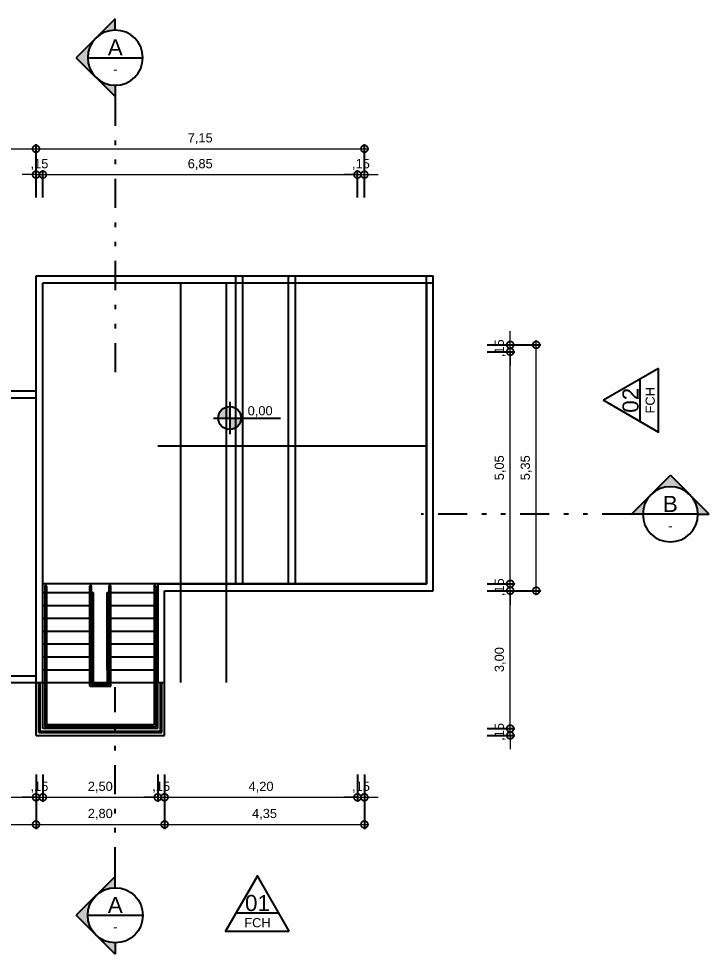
# Model space of a CAD drawing. Header units: metres. Extents: x 47902.7 to 47959.3, y 23403.3 to 23443.2.
# Drawn here: x 47944.27 to 47959.3, y 23420.9 to 23441.26 of the extents above; entities that cross this region are included whole.
import ezdxf
from ezdxf.enums import TextEntityAlignment as Align

# ---------------------------------------------------------------- set-up
doc = ezdxf.new("R2010")
doc.units = ezdxf.units.M
doc.header["$LTSCALE"] = 0.25
doc.linetypes.add('DIVIDEX2', pattern=[63.5, 25.4, -12.7, 0, -12.7, 0, -12.7])
for name, color, linetype in [('ARQ_ALV CT', 7, 'Continuous'), ('ARQ_ESQ CT', 3, 'Continuous'), ('ARQ_GRADIL', 2, 'Continuous'), ('ARQ_PISO 01', 1, 'Continuous'), ('SIMB_01', 1, 'Continuous'), ('SIMB_02', 2, 'Continuous'), ('SIMB_LCT', 7, 'DIVIDEX2'), ('SIMB_PREENCHIMENTO', 253, 'Continuous'), ('SIMB_TXT', 1, 'Continuous')]:
    doc.layers.add(name, color=color, linetype=linetype)
doc.layers.add('ARQ_COTA_AZUL', color=5, linetype='Continuous', lineweight=20, true_color=0x0000ff)
doc.styles.add('cota', font='arial.ttf')
doc.styles.add('SIMB', font='arial.ttf')
doc.dimstyles.new('Info 01 - annot', dxfattribs={"dimtxt": 2, "dimasz": 3, "dimexe": 1, "dimexo": 1, "dimgap": 1, "dimtad": 1, "dimzin": 4, "dimtxsty": 'cota', "dimblk": 'DOTSMALL', "dimcen": 2, "dimdle": 1, "dimclrd": 256, "dimclre": 256, "dimclrt": 1, "dimazin": 2, "dimtfac": 0.09, "dimtix": 1, "dimtmove": 2, "dimatfit": 2, "dimfxl": 5, "dimfxlon": 1, "dimtolj": 1, "dimtzin": 4, "dimlwd": -1, "dimarcsym": 1})

# ---------------------------------------------------------------- blocks, each defined once
blk = doc.blocks.new('*U18')
at = {"layer": 'SIMB_PREENCHIMENTO', "transparency": 33554587}
h = blk.add_hatch(color=256, dxfattribs=at)
h.dxf.hatch_style = 1
h.paths.add_polyline_path([(0, 2.5, 0.414214), (-2.5, 0), (0, 0)])
h.paths.add_polyline_path([(2.5, 0), (0, 0), (0, -2.5, 0.414214)])
at = {"layer": 'SIMB_01'}
for p, q in [((0, 3.5), (0, -3.5)), ((-3.5, 0), (11.06, 0))]:
    blk.add_line(p, q, dxfattribs=at)
blk.add_circle((0, 0), 2.5, dxfattribs=at)
at = {"layer": 'SIMB_TXT', "style": 'SIMB'}
blk.add_attdef('00,00', (3.9, 0.58), '', height=2, dxfattribs=at)
blk = doc.blocks.new('*U20')
at = {"layer": 'SIMB_PREENCHIMENTO', "transparency": 33554587}
h = blk.add_hatch(color=256, dxfattribs=at)
h.dxf.hatch_style = 1
h.paths.add_polyline_path([(0, 8.48), (-4.15, 4.33, -0.401827), (4.15, 4.33)])
h = blk.add_hatch(color=256, dxfattribs=at)
h.dxf.hatch_style = 1
h.paths.add_polyline_path([(-4.33, 4.15), (-8.48, 0), (-6, 0, -0.193399)])
h = blk.add_hatch(color=256, dxfattribs=at)
h.dxf.hatch_style = 1
h.paths.add_polyline_path([(4.33, 4.15, -0.193399), (6, 0), (8.48, 0)])
at = {"layer": 'SIMB_01'}
for p, q in [((-8.48, 0), (0, 8.48)), ((8.48, 0), (0, 8.48)), ((0, 6), (0, -6)), ((-6, 0), (-8.48, 0)), ((6, 0), (8.48, 0))]:
    blk.add_line(p, q, dxfattribs=at)
blk.add_circle((0, 0), 6, dxfattribs=at)
at = {"layer": 'SIMB_LCT'}
blk.add_line((8.48, 0), (69.06, 0), dxfattribs=at)
at = {"layer": 'SIMB_TXT', "style": 'SIMB'}
for tag, height, p in [('000', 3.5, (-2.26, 0)), ('999', 2, (2.55, 0))]:
    blk.add_attdef(tag, text='', height=height, rotation=270, dxfattribs=at).set_placement(p, align=Align.MIDDLE_CENTER)
blk = doc.blocks.new('*U21')
at = {"layer": 'SIMB_PREENCHIMENTO', "transparency": 33554587}
h = blk.add_hatch(color=256, dxfattribs=at)
h.dxf.hatch_style = 1
h.paths.add_polyline_path([(0, 8.48), (-4.15, 4.33, -0.401827), (4.15, 4.33)])
h = blk.add_hatch(color=256, dxfattribs=at)
h.dxf.hatch_style = 1
h.paths.add_polyline_path([(-4.33, 4.15), (-8.48, 0), (-6, 0, -0.193399)])
h = blk.add_hatch(color=256, dxfattribs=at)
h.dxf.hatch_style = 1
h.paths.add_polyline_path([(4.33, 4.15, -0.193399), (6, 0), (8.48, 0)])
at = {"layer": 'SIMB_01'}
for p, q in [((-8.48, 0), (0, 8.48)), ((8.48, 0), (0, 8.48)), ((0, 6), (0, -6)), ((-6, 0), (-8.48, 0)), ((6, 0), (8.48, 0))]:
    blk.add_line(p, q, dxfattribs=at)
blk.add_circle((0, 0), 6, dxfattribs=at)
at = {"layer": 'SIMB_LCT'}
blk.add_line((8.48, 0), (49.63, 0), dxfattribs=at)
at = {"layer": 'SIMB_TXT', "style": 'SIMB'}
for tag, height, p in [('999', 2, (-2.53, 0)), ('000', 3.5, (2.25, 0))]:
    blk.add_attdef(tag, text='', height=height, rotation=270, dxfattribs=at).set_placement(p, align=Align.MIDDLE_CENTER)
blk = doc.blocks.new('*U33')
at = {"layer": 'SIMB_02'}
blk.add_line((-4.62, 0), (4.62, 0), dxfattribs=at)
blk.add_lwpolyline([(6.93, -4), (0, 8), (-6.93, -4)], close=True, dxfattribs=at)
at = {"layer": 'SIMB_TXT', "style": 'SIMB'}
for tag, height, p in [('00', 3.5, (0, 2.12)), ('000', 2, (0, -2.17))]:
    blk.add_attdef(tag, text='', height=height, dxfattribs=at).set_placement(p, align=Align.MIDDLE_CENTER)
blk = doc.blocks.new('_DotSmall')
at = {"color": 0, "linetype": 'ByBlock', "const_width": 0.5}
blk.add_lwpolyline([(-0.0625, 0, 1), (0.0625, 0, 1)], format="xyb", close=True, dxfattribs=at)
blk = doc.blocks.new('*D331')
at = {"layer": 'ARQ_COTA_AZUL', "transparency": 16777216}
blk.add_line((47938.434, 23433.063), (47938.434, 23434.113), dxfattribs=at)
at = {"layer": 'ARQ_COTA_AZUL', "lineweight": -2, "transparency": 16777216}
for p, q in [((47938.934, 23434.013), (47938.334, 23434.013)), ((47938.934, 23433.163), (47938.334, 23433.163))]:
    blk.add_line(p, q, dxfattribs=at)
at = {"layer": 'Defpoints', "color": 0, "transparency": 16777216}
for p in [(47938.434, 23434.013), (47944.792, 23434.013), (47939.792, 23433.163)]:
    blk.add_point(p, dxfattribs=at)
at = {"layer": 'ARQ_COTA_AZUL', "transparency": 16777216, "xscale": 0.3, "yscale": 0.3, "zscale": 0.3}
for p, rotation in [((47938.434, 23434.013), 90), ((47938.434, 23433.163), 270)]:
    blk.add_blockref('_DotSmall', p, dxfattribs=dict(at, rotation=rotation))
at = {"layer": 'ARQ_COTA_AZUL', "color": 1, "transparency": 16777216, "insert": (47938.214, 23433.588), "char_height": 0.2, "attachment_point": 5, "rotation": 90, "style": 'cota'}
blk.add_mtext('\\A1;,85', dxfattribs=at)
blk = doc.blocks.new('*D333')
at = {"layer": 'ARQ_COTA_AZUL', "transparency": 16777216}
for p, q in [((47938.434, 23434.163), (47938.434, 23434.463)), ((47938.434, 23434.013), (47938.434, 23434.163)), ((47938.434, 23434.013), (47938.434, 23433.713))]:
    blk.add_line(p, q, dxfattribs=at)
at = {"layer": 'ARQ_COTA_AZUL', "lineweight": -2, "transparency": 16777216}
for p, q in [((47938.934, 23434.163), (47938.334, 23434.163)), ((47938.934, 23434.013), (47938.334, 23434.013))]:
    blk.add_line(p, q, dxfattribs=at)
at = {"layer": 'Defpoints', "color": 0, "transparency": 16777216}
for p in [(47938.434, 23434.163), (47944.642, 23434.163), (47944.792, 23434.013)]:
    blk.add_point(p, dxfattribs=at)
at = {"layer": 'ARQ_COTA_AZUL', "transparency": 16777216, "xscale": 0.3, "yscale": 0.3, "zscale": 0.3}
for p, rotation in [((47938.434, 23434.163), 270), ((47938.434, 23434.013), 90)]:
    blk.add_blockref('_DotSmall', p, dxfattribs=dict(at, rotation=rotation))
at = {"layer": 'ARQ_COTA_AZUL', "color": 1, "transparency": 16777216, "insert": (47938.214, 23434.088), "char_height": 0.2, "attachment_point": 5, "rotation": 90, "style": 'cota'}
blk.add_mtext('\\A1;,15', dxfattribs=at)
blk = doc.blocks.new('*D337')
at = {"layer": 'ARQ_COTA_AZUL', "lineweight": -2, "transparency": 16777216}
for p, q in [((47938.348, 23434.163), (47937.748, 23434.163)), ((47938.348, 23433.163), (47937.748, 23433.163))]:
    blk.add_line(p, q, dxfattribs=at)
at = {"layer": 'ARQ_COTA_AZUL', "transparency": 16777216}
blk.add_line((47937.848, 23433.063), (47937.848, 23434.263), dxfattribs=at)
at = {"layer": 'Defpoints', "color": 0, "transparency": 16777216}
for p in [(47937.848, 23434.163), (47944.642, 23434.163), (47939.792, 23433.163)]:
    blk.add_point(p, dxfattribs=at)
at = {"layer": 'ARQ_COTA_AZUL', "transparency": 16777216, "xscale": 0.3, "yscale": 0.3, "zscale": 0.3}
for p, rotation in [((47937.848, 23434.163), 90), ((47937.848, 23433.163), 270)]:
    blk.add_blockref('_DotSmall', p, dxfattribs=dict(at, rotation=rotation))
at = {"layer": 'ARQ_COTA_AZUL', "color": 1, "transparency": 16777216, "insert": (47937.628, 23433.663), "char_height": 0.2, "attachment_point": 5, "rotation": 90, "style": 'cota'}
blk.add_mtext('\\A1;1,00', dxfattribs=at)
blk = doc.blocks.new('*D361')
at = {"layer": 'ARQ_COTA_AZUL', "lineweight": -2, "transparency": 16777216}
for p, q in [((47944.642, 23437.368), (47944.642, 23437.968)), ((47944.792, 23437.368), (47944.792, 23437.968))]:
    blk.add_line(p, q, dxfattribs=at)
at = {"layer": 'ARQ_COTA_AZUL', "transparency": 16777216}
for p, q in [((47944.642, 23437.868), (47944.342, 23437.868)), ((47944.642, 23437.868), (47944.792, 23437.868)), ((47944.792, 23437.868), (47945.092, 23437.868))]:
    blk.add_line(p, q, dxfattribs=at)
at = {"layer": 'Defpoints', "color": 0, "transparency": 16777216}
for p in [(47944.792, 23437.868), (47944.792, 23434.013), (47944.642, 23433.163)]:
    blk.add_point(p, dxfattribs=at)
at = {"layer": 'ARQ_COTA_AZUL', "transparency": 16777216, "xscale": 0.3, "yscale": 0.3, "zscale": 0.3}
blk.add_blockref('_DotSmall', (47944.642, 23437.868), dxfattribs=at)
at = {"layer": 'ARQ_COTA_AZUL', "transparency": 16777216, "xscale": 0.3, "yscale": 0.3, "zscale": 0.3, "rotation": 180}
blk.add_blockref('_DotSmall', (47944.792, 23437.868), dxfattribs=at)
at = {"layer": 'ARQ_COTA_AZUL', "color": 1, "transparency": 16777216, "insert": (47944.717, 23438.088), "char_height": 0.2, "attachment_point": 5, "style": 'cota'}
blk.add_mtext('\\A1;,15', dxfattribs=at)
blk = doc.blocks.new('*D363')
at = {"layer": 'ARQ_COTA_AZUL', "lineweight": -2, "transparency": 16777216}
for p, q in [((47944.792, 23437.368), (47944.792, 23437.968)), ((47951.642, 23437.368), (47951.642, 23437.968))]:
    blk.add_line(p, q, dxfattribs=at)
at = {"layer": 'ARQ_COTA_AZUL', "transparency": 16777216}
blk.add_line((47944.692, 23437.868), (47951.742, 23437.868), dxfattribs=at)
at = {"layer": 'Defpoints', "color": 0, "transparency": 16777216}
for p in [(47951.642, 23437.868), (47944.792, 23434.013), (47951.642, 23432.913)]:
    blk.add_point(p, dxfattribs=at)
at = {"layer": 'ARQ_COTA_AZUL', "transparency": 16777216, "xscale": 0.3, "yscale": 0.3, "zscale": 0.3, "rotation": 180}
blk.add_blockref('_DotSmall', (47944.792, 23437.868), dxfattribs=at)
at = {"layer": 'ARQ_COTA_AZUL', "transparency": 16777216, "xscale": 0.3, "yscale": 0.3, "zscale": 0.3}
blk.add_blockref('_DotSmall', (47951.642, 23437.868), dxfattribs=at)
at = {"layer": 'ARQ_COTA_AZUL', "color": 1, "transparency": 16777216, "insert": (47948.217, 23438.088), "char_height": 0.2, "attachment_point": 5, "style": 'cota'}
blk.add_mtext('\\A1;6,85', dxfattribs=at)
blk = doc.blocks.new('*D365')
at = {"layer": 'ARQ_COTA_AZUL', "lineweight": -2, "transparency": 16777216}
for p, q in [((47951.642, 23437.368), (47951.642, 23437.968)), ((47951.792, 23437.368), (47951.792, 23437.968))]:
    blk.add_line(p, q, dxfattribs=at)
at = {"layer": 'ARQ_COTA_AZUL', "transparency": 16777216}
for p, q in [((47951.642, 23437.868), (47951.342, 23437.868)), ((47951.642, 23437.868), (47951.792, 23437.868)), ((47951.792, 23437.868), (47952.092, 23437.868))]:
    blk.add_line(p, q, dxfattribs=at)
at = {"layer": 'Defpoints', "color": 0, "transparency": 16777216}
for p in [(47951.792, 23437.868), (47951.792, 23434.163), (47951.642, 23432.913)]:
    blk.add_point(p, dxfattribs=at)
at = {"layer": 'ARQ_COTA_AZUL', "transparency": 16777216, "xscale": 0.3, "yscale": 0.3, "zscale": 0.3}
blk.add_blockref('_DotSmall', (47951.642, 23437.868), dxfattribs=at)
at = {"layer": 'ARQ_COTA_AZUL', "transparency": 16777216, "xscale": 0.3, "yscale": 0.3, "zscale": 0.3, "rotation": 180}
blk.add_blockref('_DotSmall', (47951.792, 23437.868), dxfattribs=at)
at = {"layer": 'ARQ_COTA_AZUL', "color": 1, "transparency": 16777216, "insert": (47951.717, 23438.088), "char_height": 0.2, "attachment_point": 5, "style": 'cota'}
blk.add_mtext('\\A1;,15', dxfattribs=at)
blk = doc.blocks.new('*D367')
at = {"layer": 'ARQ_COTA_AZUL', "transparency": 16777216}
for p, q in [((47954.967, 23425.813), (47954.967, 23426.113)), ((47954.967, 23425.663), (47954.967, 23425.813)), ((47954.967, 23425.663), (47954.967, 23425.363))]:
    blk.add_line(p, q, dxfattribs=at)
at = {"layer": 'ARQ_COTA_AZUL', "lineweight": -2, "transparency": 16777216}
for p, q in [((47954.467, 23425.813), (47955.067, 23425.813)), ((47954.467, 23425.663), (47955.067, 23425.663))]:
    blk.add_line(p, q, dxfattribs=at)
at = {"layer": 'Defpoints', "color": 0, "transparency": 16777216}
for p in [(47947.292, 23425.813), (47954.967, 23425.813), (47947.442, 23425.663)]:
    blk.add_point(p, dxfattribs=at)
at = {"layer": 'ARQ_COTA_AZUL', "transparency": 16777216, "xscale": 0.3, "yscale": 0.3, "zscale": 0.3}
for p, rotation in [((47954.967, 23425.813), 270), ((47954.967, 23425.663), 90)]:
    blk.add_blockref('_DotSmall', p, dxfattribs=dict(at, rotation=rotation))
at = {"layer": 'ARQ_COTA_AZUL', "color": 1, "transparency": 16777216, "insert": (47954.747, 23425.738), "char_height": 0.2, "attachment_point": 5, "rotation": 90, "style": 'cota'}
blk.add_mtext('\\A1;,15', dxfattribs=at)
blk = doc.blocks.new('*D347')
at = {"layer": 'ARQ_COTA_AZUL', "transparency": 16777216}
blk.add_line((47939.692, 23438.43), (47944.742, 23438.43), dxfattribs=at)
at = {"layer": 'ARQ_COTA_AZUL', "lineweight": -2, "transparency": 16777216}
for p, q in [((47939.792, 23437.93), (47939.792, 23438.53)), ((47944.642, 23437.93), (47944.642, 23438.53))]:
    blk.add_line(p, q, dxfattribs=at)
at = {"layer": 'Defpoints', "color": 0, "transparency": 16777216}
for p in [(47944.642, 23438.43), (47939.792, 23433.163), (47944.642, 23433.163)]:
    blk.add_point(p, dxfattribs=at)
at = {"layer": 'ARQ_COTA_AZUL', "transparency": 16777216, "xscale": 0.3, "yscale": 0.3, "zscale": 0.3, "rotation": 180}
blk.add_blockref('_DotSmall', (47939.792, 23438.43), dxfattribs=at)
at = {"layer": 'ARQ_COTA_AZUL', "transparency": 16777216, "xscale": 0.3, "yscale": 0.3, "zscale": 0.3}
blk.add_blockref('_DotSmall', (47944.642, 23438.43), dxfattribs=at)
at = {"layer": 'ARQ_COTA_AZUL', "color": 1, "transparency": 16777216, "insert": (47942.217, 23438.65), "char_height": 0.2, "attachment_point": 5, "style": 'cota'}
blk.add_mtext('\\A1;4,85', dxfattribs=at)
blk = doc.blocks.new('*D349')
at = {"layer": 'ARQ_COTA_AZUL', "transparency": 16777216}
blk.add_line((47944.542, 23438.43), (47951.892, 23438.43), dxfattribs=at)
at = {"layer": 'ARQ_COTA_AZUL', "lineweight": -2, "transparency": 16777216}
for p, q in [((47944.642, 23437.93), (47944.642, 23438.53)), ((47951.792, 23437.93), (47951.792, 23438.53))]:
    blk.add_line(p, q, dxfattribs=at)
at = {"layer": 'Defpoints', "color": 0, "transparency": 16777216}
for p in [(47951.792, 23438.43), (47951.792, 23434.163), (47944.642, 23433.163)]:
    blk.add_point(p, dxfattribs=at)
at = {"layer": 'ARQ_COTA_AZUL', "transparency": 16777216, "xscale": 0.3, "yscale": 0.3, "zscale": 0.3, "rotation": 180}
blk.add_blockref('_DotSmall', (47944.642, 23438.43), dxfattribs=at)
at = {"layer": 'ARQ_COTA_AZUL', "transparency": 16777216, "xscale": 0.3, "yscale": 0.3, "zscale": 0.3}
blk.add_blockref('_DotSmall', (47951.792, 23438.43), dxfattribs=at)
at = {"layer": 'ARQ_COTA_AZUL', "color": 1, "transparency": 16777216, "insert": (47948.217, 23438.65), "char_height": 0.2, "attachment_point": 5, "style": 'cota'}
blk.add_mtext('\\A1;7,15', dxfattribs=at)
blk = doc.blocks.new('*D355')
at = {"layer": 'ARQ_COTA_AZUL', "lineweight": -2, "transparency": 16777216}
for p, q in [((47954.467, 23428.813), (47955.067, 23428.813)), ((47954.467, 23425.813), (47955.067, 23425.813))]:
    blk.add_line(p, q, dxfattribs=at)
at = {"layer": 'ARQ_COTA_AZUL', "transparency": 16777216}
blk.add_line((47954.967, 23425.713), (47954.967, 23428.913), dxfattribs=at)
at = {"layer": 'Defpoints', "color": 0, "transparency": 16777216}
for p in [(47951.792, 23428.813), (47954.967, 23428.813), (47947.292, 23425.813)]:
    blk.add_point(p, dxfattribs=at)
at = {"layer": 'ARQ_COTA_AZUL', "transparency": 16777216, "xscale": 0.3, "yscale": 0.3, "zscale": 0.3}
for p, rotation in [((47954.967, 23428.813), 90), ((47954.967, 23425.813), 270)]:
    blk.add_blockref('_DotSmall', p, dxfattribs=dict(at, rotation=rotation))
at = {"layer": 'ARQ_COTA_AZUL', "color": 1, "transparency": 16777216, "insert": (47954.747, 23427.313), "char_height": 0.2, "attachment_point": 5, "rotation": 90, "style": 'cota'}
blk.add_mtext('\\A1;3,00', dxfattribs=at)
blk = doc.blocks.new('*D357')
at = {"layer": 'ARQ_COTA_AZUL', "transparency": 16777216}
for p, q in [((47954.967, 23428.963), (47954.967, 23429.263)), ((47954.967, 23428.813), (47954.967, 23428.963)), ((47954.967, 23428.813), (47954.967, 23428.513))]:
    blk.add_line(p, q, dxfattribs=at)
at = {"layer": 'ARQ_COTA_AZUL', "lineweight": -2, "transparency": 16777216}
for p, q in [((47954.467, 23428.963), (47955.067, 23428.963)), ((47954.467, 23428.813), (47955.067, 23428.813))]:
    blk.add_line(p, q, dxfattribs=at)
at = {"layer": 'Defpoints', "color": 0, "transparency": 16777216}
for p in [(47951.642, 23428.963), (47951.792, 23428.813), (47954.967, 23428.963)]:
    blk.add_point(p, dxfattribs=at)
at = {"layer": 'ARQ_COTA_AZUL', "transparency": 16777216, "xscale": 0.3, "yscale": 0.3, "zscale": 0.3}
for p, rotation in [((47954.967, 23428.963), 270), ((47954.967, 23428.813), 90)]:
    blk.add_blockref('_DotSmall', p, dxfattribs=dict(at, rotation=rotation))
at = {"layer": 'ARQ_COTA_AZUL', "color": 1, "transparency": 16777216, "insert": (47954.747, 23428.888), "char_height": 0.2, "attachment_point": 5, "rotation": 90, "style": 'cota'}
blk.add_mtext('\\A1;,15', dxfattribs=at)
blk = doc.blocks.new('*D311')
at = {"layer": 'ARQ_COTA_AZUL', "transparency": 16777216}
blk.add_line((47954.967, 23428.863), (47954.967, 23434.113), dxfattribs=at)
at = {"layer": 'ARQ_COTA_AZUL', "lineweight": -2, "transparency": 16777216}
for p, q in [((47954.467, 23434.013), (47955.067, 23434.013)), ((47954.467, 23428.963), (47955.067, 23428.963))]:
    blk.add_line(p, q, dxfattribs=at)
at = {"layer": 'Defpoints', "color": 0, "transparency": 16777216}
for p in [(47951.642, 23434.013), (47954.967, 23434.013), (47951.642, 23428.963)]:
    blk.add_point(p, dxfattribs=at)
at = {"layer": 'ARQ_COTA_AZUL', "transparency": 16777216, "xscale": 0.3, "yscale": 0.3, "zscale": 0.3}
for p, rotation in [((47954.967, 23434.013), 90), ((47954.967, 23428.963), 270)]:
    blk.add_blockref('_DotSmall', p, dxfattribs=dict(at, rotation=rotation))
at = {"layer": 'ARQ_COTA_AZUL', "color": 1, "transparency": 16777216, "insert": (47954.747, 23431.488), "char_height": 0.2, "attachment_point": 5, "rotation": 90, "style": 'cota'}
blk.add_mtext('\\A1;5,05', dxfattribs=at)
blk = doc.blocks.new('*D313')
at = {"layer": 'ARQ_COTA_AZUL', "transparency": 16777216}
for p, q in [((47954.967, 23434.163), (47954.967, 23434.463)), ((47954.967, 23434.013), (47954.967, 23434.163)), ((47954.967, 23434.013), (47954.967, 23433.713))]:
    blk.add_line(p, q, dxfattribs=at)
at = {"layer": 'ARQ_COTA_AZUL', "lineweight": -2, "transparency": 16777216}
for p, q in [((47954.467, 23434.163), (47955.067, 23434.163)), ((47954.467, 23434.013), (47955.067, 23434.013))]:
    blk.add_line(p, q, dxfattribs=at)
at = {"layer": 'Defpoints', "color": 0, "transparency": 16777216}
for p in [(47951.792, 23434.163), (47954.967, 23434.163), (47951.642, 23434.013)]:
    blk.add_point(p, dxfattribs=at)
at = {"layer": 'ARQ_COTA_AZUL', "transparency": 16777216, "xscale": 0.3, "yscale": 0.3, "zscale": 0.3}
for p, rotation in [((47954.967, 23434.163), 270), ((47954.967, 23434.013), 90)]:
    blk.add_blockref('_DotSmall', p, dxfattribs=dict(at, rotation=rotation))
at = {"layer": 'ARQ_COTA_AZUL', "color": 1, "transparency": 16777216, "insert": (47954.747, 23434.088), "char_height": 0.2, "attachment_point": 5, "rotation": 90, "style": 'cota'}
blk.add_mtext('\\A1;,15', dxfattribs=at)
blk = doc.blocks.new('*D317')
at = {"layer": 'ARQ_COTA_AZUL', "lineweight": -2, "transparency": 16777216}
for p, q in [((47955.033, 23434.163), (47955.633, 23434.163)), ((47955.033, 23428.813), (47955.633, 23428.813))]:
    blk.add_line(p, q, dxfattribs=at)
at = {"layer": 'ARQ_COTA_AZUL', "transparency": 16777216}
blk.add_line((47955.533, 23428.713), (47955.533, 23434.263), dxfattribs=at)
at = {"layer": 'Defpoints', "color": 0, "transparency": 16777216}
for p in [(47951.792, 23434.163), (47955.533, 23434.163), (47951.792, 23428.813)]:
    blk.add_point(p, dxfattribs=at)
at = {"layer": 'ARQ_COTA_AZUL', "transparency": 16777216, "xscale": 0.3, "yscale": 0.3, "zscale": 0.3}
for p, rotation in [((47955.533, 23434.163), 90), ((47955.533, 23428.813), 270)]:
    blk.add_blockref('_DotSmall', p, dxfattribs=dict(at, rotation=rotation))
at = {"layer": 'ARQ_COTA_AZUL', "color": 1, "transparency": 16777216, "insert": (47955.313, 23431.488), "char_height": 0.2, "attachment_point": 5, "rotation": 90, "style": 'cota'}
blk.add_mtext('\\A1;5,35', dxfattribs=at)
blk = doc.blocks.new('*U142')
at = {"layer": 'SIMB_PREENCHIMENTO', "transparency": 33554587}
h = blk.add_hatch(color=256, dxfattribs=at)
h.dxf.hatch_style = 1
h.paths.add_polyline_path([(0, 8.48), (-4.15, 4.33, -0.401827), (4.15, 4.33)])
h = blk.add_hatch(color=256, dxfattribs=at)
h.dxf.hatch_style = 1
h.paths.add_polyline_path([(-4.33, 4.15), (-8.48, 0), (-6, 0, -0.193399)])
h = blk.add_hatch(color=256, dxfattribs=at)
h.dxf.hatch_style = 1
h.paths.add_polyline_path([(4.33, 4.15, -0.193399), (6, 0), (8.48, 0)])
at = {"layer": 'SIMB_01'}
for p, q in [((-8.48, 0), (0, 8.48)), ((8.48, 0), (0, 8.48)), ((-6, 0), (-8.48, 0)), ((-6, 0), (6, 0)), ((6, 0), (8.48, 0))]:
    blk.add_line(p, q, dxfattribs=at)
blk.add_circle((0, 0), 6, dxfattribs=at)
at = {"layer": 'SIMB_LCT'}
blk.add_line((8.48, 0), (54.25, 0), dxfattribs=at)
at = {"layer": 'SIMB_TXT', "style": 'SIMB'}
for tag, height, p in [('000', 3.5, (0, 2.25)), ('999', 2, (0, -2.53))]:
    blk.add_attdef(tag, text='', height=height, dxfattribs=at).set_placement(p, align=Align.MIDDLE_CENTER)
blk = doc.blocks.new('*D385')
at = {"layer": 'ARQ_COTA_AZUL', "lineweight": -2, "transparency": 16777216}
for p, q in [((47939.942, 23424.816), (47939.942, 23424.216)), ((47944.642, 23424.816), (47944.642, 23424.216))]:
    blk.add_line(p, q, dxfattribs=at)
at = {"layer": 'ARQ_COTA_AZUL', "transparency": 16777216}
blk.add_line((47939.842, 23424.316), (47944.742, 23424.316), dxfattribs=at)
at = {"layer": 'Defpoints', "color": 0, "transparency": 16777216}
for p in [(47939.942, 23426.963), (47944.642, 23426.963), (47944.642, 23424.316)]:
    blk.add_point(p, dxfattribs=at)
at = {"layer": 'ARQ_COTA_AZUL', "transparency": 16777216, "xscale": 0.3, "yscale": 0.3, "zscale": 0.3, "rotation": 180}
blk.add_blockref('_DotSmall', (47939.942, 23424.316), dxfattribs=at)
at = {"layer": 'ARQ_COTA_AZUL', "transparency": 16777216, "xscale": 0.3, "yscale": 0.3, "zscale": 0.3}
blk.add_blockref('_DotSmall', (47944.642, 23424.316), dxfattribs=at)
at = {"layer": 'ARQ_COTA_AZUL', "color": 1, "transparency": 16777216, "insert": (47942.292, 23424.537), "char_height": 0.2, "attachment_point": 5, "style": 'cota'}
blk.add_mtext('\\A1;4,70', dxfattribs=at)
blk = doc.blocks.new('*D387')
at = {"layer": 'ARQ_COTA_AZUL', "lineweight": -2, "transparency": 16777216}
for p, q in [((47944.642, 23424.816), (47944.642, 23424.216)), ((47944.792, 23424.816), (47944.792, 23424.216))]:
    blk.add_line(p, q, dxfattribs=at)
at = {"layer": 'ARQ_COTA_AZUL', "transparency": 16777216}
for p, q in [((47944.642, 23424.316), (47944.342, 23424.316)), ((47944.642, 23424.316), (47944.792, 23424.316)), ((47944.792, 23424.316), (47945.092, 23424.316))]:
    blk.add_line(p, q, dxfattribs=at)
at = {"layer": 'Defpoints', "color": 0, "transparency": 16777216}
for p in [(47944.642, 23426.963), (47944.792, 23426.813), (47944.792, 23424.316)]:
    blk.add_point(p, dxfattribs=at)
at = {"layer": 'ARQ_COTA_AZUL', "transparency": 16777216, "xscale": 0.3, "yscale": 0.3, "zscale": 0.3}
blk.add_blockref('_DotSmall', (47944.642, 23424.316), dxfattribs=at)
at = {"layer": 'ARQ_COTA_AZUL', "transparency": 16777216, "xscale": 0.3, "yscale": 0.3, "zscale": 0.3, "rotation": 180}
blk.add_blockref('_DotSmall', (47944.792, 23424.316), dxfattribs=at)
at = {"layer": 'ARQ_COTA_AZUL', "color": 1, "transparency": 16777216, "insert": (47944.717, 23424.537), "char_height": 0.2, "attachment_point": 5, "style": 'cota'}
blk.add_mtext('\\A1;,15', dxfattribs=at)
blk = doc.blocks.new('*D389')
at = {"layer": 'ARQ_COTA_AZUL', "lineweight": -2, "transparency": 16777216}
for p, q in [((47944.792, 23424.816), (47944.792, 23424.216)), ((47947.292, 23424.816), (47947.292, 23424.216))]:
    blk.add_line(p, q, dxfattribs=at)
at = {"layer": 'ARQ_COTA_AZUL', "transparency": 16777216}
blk.add_line((47944.692, 23424.316), (47947.392, 23424.316), dxfattribs=at)
at = {"layer": 'Defpoints', "color": 0, "transparency": 16777216}
for p in [(47944.792, 23426.813), (47947.292, 23426.813), (47947.292, 23424.316)]:
    blk.add_point(p, dxfattribs=at)
at = {"layer": 'ARQ_COTA_AZUL', "transparency": 16777216, "xscale": 0.3, "yscale": 0.3, "zscale": 0.3, "rotation": 180}
blk.add_blockref('_DotSmall', (47944.792, 23424.316), dxfattribs=at)
at = {"layer": 'ARQ_COTA_AZUL', "transparency": 16777216, "xscale": 0.3, "yscale": 0.3, "zscale": 0.3}
blk.add_blockref('_DotSmall', (47947.292, 23424.316), dxfattribs=at)
at = {"layer": 'ARQ_COTA_AZUL', "color": 1, "transparency": 16777216, "insert": (47946.042, 23424.537), "char_height": 0.2, "attachment_point": 5, "style": 'cota'}
blk.add_mtext('\\A1;2,50', dxfattribs=at)
blk = doc.blocks.new('*D391')
at = {"layer": 'ARQ_COTA_AZUL', "lineweight": -2, "transparency": 16777216}
for p, q in [((47947.292, 23424.816), (47947.292, 23424.216)), ((47947.442, 23424.816), (47947.442, 23424.216))]:
    blk.add_line(p, q, dxfattribs=at)
at = {"layer": 'ARQ_COTA_AZUL', "transparency": 16777216}
for p, q in [((47947.292, 23424.316), (47946.992, 23424.316)), ((47947.292, 23424.316), (47947.442, 23424.316)), ((47947.442, 23424.316), (47947.742, 23424.316))]:
    blk.add_line(p, q, dxfattribs=at)
at = {"layer": 'Defpoints', "color": 0, "transparency": 16777216}
for p in [(47947.292, 23426.813), (47947.442, 23426.813), (47947.442, 23424.316)]:
    blk.add_point(p, dxfattribs=at)
at = {"layer": 'ARQ_COTA_AZUL', "transparency": 16777216, "xscale": 0.3, "yscale": 0.3, "zscale": 0.3}
blk.add_blockref('_DotSmall', (47947.292, 23424.316), dxfattribs=at)
at = {"layer": 'ARQ_COTA_AZUL', "transparency": 16777216, "xscale": 0.3, "yscale": 0.3, "zscale": 0.3, "rotation": 180}
blk.add_blockref('_DotSmall', (47947.442, 23424.316), dxfattribs=at)
at = {"layer": 'ARQ_COTA_AZUL', "color": 1, "transparency": 16777216, "insert": (47947.367, 23424.537), "char_height": 0.2, "attachment_point": 5, "style": 'cota'}
blk.add_mtext('\\A1;,15', dxfattribs=at)
blk = doc.blocks.new('*D369')
at = {"layer": 'ARQ_COTA_AZUL', "lineweight": -2, "transparency": 16777216}
for p, q in [((47947.442, 23424.816), (47947.442, 23424.216)), ((47951.642, 23424.816), (47951.642, 23424.216))]:
    blk.add_line(p, q, dxfattribs=at)
at = {"layer": 'ARQ_COTA_AZUL', "transparency": 16777216}
blk.add_line((47947.342, 23424.316), (47951.742, 23424.316), dxfattribs=at)
at = {"layer": 'Defpoints', "color": 0, "transparency": 16777216}
for p in [(47951.642, 23428.963), (47947.442, 23426.813), (47951.642, 23424.316)]:
    blk.add_point(p, dxfattribs=at)
at = {"layer": 'ARQ_COTA_AZUL', "transparency": 16777216, "xscale": 0.3, "yscale": 0.3, "zscale": 0.3, "rotation": 180}
blk.add_blockref('_DotSmall', (47947.442, 23424.316), dxfattribs=at)
at = {"layer": 'ARQ_COTA_AZUL', "transparency": 16777216, "xscale": 0.3, "yscale": 0.3, "zscale": 0.3}
blk.add_blockref('_DotSmall', (47951.642, 23424.316), dxfattribs=at)
at = {"layer": 'ARQ_COTA_AZUL', "color": 1, "transparency": 16777216, "insert": (47949.542, 23424.537), "char_height": 0.2, "attachment_point": 5, "style": 'cota'}
blk.add_mtext('\\A1;4,20', dxfattribs=at)
blk = doc.blocks.new('*D371')
at = {"layer": 'ARQ_COTA_AZUL', "lineweight": -2, "transparency": 16777216}
for p, q in [((47951.642, 23424.816), (47951.642, 23424.216)), ((47951.792, 23424.816), (47951.792, 23424.216))]:
    blk.add_line(p, q, dxfattribs=at)
at = {"layer": 'ARQ_COTA_AZUL', "transparency": 16777216}
for p, q in [((47951.642, 23424.316), (47951.342, 23424.316)), ((47951.642, 23424.316), (47951.792, 23424.316)), ((47951.792, 23424.316), (47952.092, 23424.316))]:
    blk.add_line(p, q, dxfattribs=at)
at = {"layer": 'Defpoints', "color": 0, "transparency": 16777216}
for p in [(47951.642, 23428.963), (47951.792, 23428.813), (47951.792, 23424.316)]:
    blk.add_point(p, dxfattribs=at)
at = {"layer": 'ARQ_COTA_AZUL', "transparency": 16777216, "xscale": 0.3, "yscale": 0.3, "zscale": 0.3}
blk.add_blockref('_DotSmall', (47951.642, 23424.316), dxfattribs=at)
at = {"layer": 'ARQ_COTA_AZUL', "transparency": 16777216, "xscale": 0.3, "yscale": 0.3, "zscale": 0.3, "rotation": 180}
blk.add_blockref('_DotSmall', (47951.792, 23424.316), dxfattribs=at)
at = {"layer": 'ARQ_COTA_AZUL', "color": 1, "transparency": 16777216, "insert": (47951.717, 23424.537), "char_height": 0.2, "attachment_point": 5, "style": 'cota'}
blk.add_mtext('\\A1;,15', dxfattribs=at)
blk = doc.blocks.new('*D373')
at = {"layer": 'ARQ_COTA_AZUL', "lineweight": -2, "transparency": 16777216}
for p, q in [((47939.792, 23424.225), (47939.792, 23423.625)), ((47944.642, 23424.225), (47944.642, 23423.625))]:
    blk.add_line(p, q, dxfattribs=at)
at = {"layer": 'ARQ_COTA_AZUL', "transparency": 16777216}
blk.add_line((47939.692, 23423.725), (47944.742, 23423.725), dxfattribs=at)
at = {"layer": 'Defpoints', "color": 0, "transparency": 16777216}
for p in [(47939.792, 23426.813), (47944.642, 23425.663), (47944.642, 23423.725)]:
    blk.add_point(p, dxfattribs=at)
at = {"layer": 'ARQ_COTA_AZUL', "transparency": 16777216, "xscale": 0.3, "yscale": 0.3, "zscale": 0.3, "rotation": 180}
blk.add_blockref('_DotSmall', (47939.792, 23423.725), dxfattribs=at)
at = {"layer": 'ARQ_COTA_AZUL', "transparency": 16777216, "xscale": 0.3, "yscale": 0.3, "zscale": 0.3}
blk.add_blockref('_DotSmall', (47944.642, 23423.725), dxfattribs=at)
at = {"layer": 'ARQ_COTA_AZUL', "color": 1, "transparency": 16777216, "insert": (47942.217, 23423.946), "char_height": 0.2, "attachment_point": 5, "style": 'cota'}
blk.add_mtext('\\A1;4,85', dxfattribs=at)
blk = doc.blocks.new('*D375')
at = {"layer": 'ARQ_COTA_AZUL', "lineweight": -2, "transparency": 16777216}
for p, q in [((47944.642, 23424.225), (47944.642, 23423.625)), ((47947.442, 23424.225), (47947.442, 23423.625))]:
    blk.add_line(p, q, dxfattribs=at)
at = {"layer": 'ARQ_COTA_AZUL', "transparency": 16777216}
blk.add_line((47944.542, 23423.725), (47947.542, 23423.725), dxfattribs=at)
at = {"layer": 'Defpoints', "color": 0, "transparency": 16777216}
for p in [(47944.642, 23425.663), (47947.442, 23425.663), (47947.442, 23423.725)]:
    blk.add_point(p, dxfattribs=at)
at = {"layer": 'ARQ_COTA_AZUL', "transparency": 16777216, "xscale": 0.3, "yscale": 0.3, "zscale": 0.3, "rotation": 180}
blk.add_blockref('_DotSmall', (47944.642, 23423.725), dxfattribs=at)
at = {"layer": 'ARQ_COTA_AZUL', "transparency": 16777216, "xscale": 0.3, "yscale": 0.3, "zscale": 0.3}
blk.add_blockref('_DotSmall', (47947.442, 23423.725), dxfattribs=at)
at = {"layer": 'ARQ_COTA_AZUL', "color": 1, "transparency": 16777216, "insert": (47946.042, 23423.946), "char_height": 0.2, "attachment_point": 5, "style": 'cota'}
blk.add_mtext('\\A1;2,80', dxfattribs=at)
blk = doc.blocks.new('*D393')
at = {"layer": 'ARQ_COTA_AZUL', "lineweight": -2, "transparency": 16777216}
for p, q in [((47947.442, 23424.225), (47947.442, 23423.625)), ((47951.792, 23424.225), (47951.792, 23423.625))]:
    blk.add_line(p, q, dxfattribs=at)
at = {"layer": 'ARQ_COTA_AZUL', "transparency": 16777216}
blk.add_line((47947.342, 23423.725), (47951.892, 23423.725), dxfattribs=at)
at = {"layer": 'Defpoints', "color": 0, "transparency": 16777216}
for p in [(47951.792, 23428.813), (47947.442, 23425.663), (47951.792, 23423.725)]:
    blk.add_point(p, dxfattribs=at)
at = {"layer": 'ARQ_COTA_AZUL', "transparency": 16777216, "xscale": 0.3, "yscale": 0.3, "zscale": 0.3, "rotation": 180}
blk.add_blockref('_DotSmall', (47947.442, 23423.725), dxfattribs=at)
at = {"layer": 'ARQ_COTA_AZUL', "transparency": 16777216, "xscale": 0.3, "yscale": 0.3, "zscale": 0.3}
blk.add_blockref('_DotSmall', (47951.792, 23423.725), dxfattribs=at)
at = {"layer": 'ARQ_COTA_AZUL', "color": 1, "transparency": 16777216, "insert": (47949.617, 23423.946), "char_height": 0.2, "attachment_point": 5, "style": 'cota'}
blk.add_mtext('\\A1;4,35', dxfattribs=at)

msp = doc.modelspace()

# ---------------------------------------------------------------- linework, layer by layer
at = {"layer": 'ARQ_ALV CT'}
for p, q in [((47944.642, 23426.813), (47944.642, 23435.663)), ((47944.642, 23435.663), (47953.292, 23435.663)), ((47944.792, 23426.813), (47944.792, 23435.513)), ((47944.792, 23435.513), (47953.292, 23435.513)), ((47947.792, 23426.813), (47947.792, 23435.513)), ((47948.792, 23426.813), (47948.792, 23435.513)), ((47948.992, 23428.963), (47948.992, 23435.663)), ((47949.142, 23428.963), (47949.142, 23435.663)), ((47950.142, 23428.963), (47950.142, 23435.663)), ((47950.292, 23428.963), (47950.292, 23435.663)), ((47953.142, 23428.963), (47953.142, 23435.663)), ((47953.292, 23428.813), (47953.292, 23435.663)), ((47939.792, 23433.163), (47944.642, 23433.163)), ((47939.942, 23433.013), (47944.642, 23433.013)), ((47947.292, 23431.963), (47953.142, 23431.963)), ((47947.292, 23428.963), (47953.142, 23428.963)), ((47947.292, 23428.963), (47947.292, 23426.813)), ((47947.442, 23428.813), (47953.292, 23428.813)), ((47947.442, 23426.813), (47947.442, 23428.813)), ((47939.942, 23426.963), (47944.642, 23426.963)), ((47939.792, 23426.813), (47944.642, 23426.813)), ((47944.642, 23426.813), (47944.792, 23426.813)), ((47947.292, 23426.813), (47947.442, 23426.813))]:
    msp.add_line(p, q, dxfattribs=at)
msp.add_lwpolyline([(47944.792, 23435.513), (47953.142, 23435.513), (47953.142, 23428.963), (47944.792, 23428.963)], close=True, dxfattribs=at)
at = {"layer": 'ARQ_ESQ CT'}
for p, q in [((47944.702, 23425.723), (47944.702, 23426.813)), ((47944.732, 23425.753), (47944.732, 23426.813)), ((47947.352, 23425.753), (47947.352, 23426.813)), ((47947.382, 23425.723), (47947.382, 23426.813)), ((47944.732, 23425.753), (47947.352, 23425.753)), ((47944.702, 23425.723), (47947.382, 23425.723))]:
    msp.add_line(p, q, dxfattribs=at)
at = {"layer": 'ARQ_GRADIL'}
for p, q in [((47944.832, 23428.913), (47944.832, 23425.853)), ((47944.872, 23428.913), (47944.872, 23425.893)), ((47945.812, 23426.733), (47945.812, 23428.913)), ((47945.852, 23426.773), (47945.852, 23428.913)), ((47946.232, 23426.773), (47946.232, 23428.913)), ((47946.272, 23426.733), (47946.272, 23428.913)), ((47947.212, 23428.913), (47947.212, 23425.893)), ((47947.252, 23428.913), (47947.252, 23425.853)), ((47945.852, 23426.773), (47946.232, 23426.773)), ((47945.812, 23426.733), (47946.272, 23426.733)), ((47947.252, 23425.853), (47944.832, 23425.853)), ((47947.212, 23425.893), (47944.872, 23425.893))]:
    msp.add_line(p, q, dxfattribs=at)
for centre in [(47944.852, 23428.913), (47945.832, 23428.913), (47946.252, 23428.913), (47947.232, 23428.913)]:
    msp.add_arc(centre, 0.02, 0, 180, dxfattribs=at)
at = {"layer": 'ARQ_PISO 01'}
for p, q in [((47944.792, 23428.773), (47944.832, 23428.773)), ((47944.872, 23428.773), (47945.892, 23428.773)), ((47945.892, 23426.813), (47945.892, 23428.773)), ((47946.192, 23427.093), (47946.192, 23428.773)), ((47946.192, 23428.773), (47946.232, 23428.773)), ((47946.272, 23428.773), (47947.212, 23428.773)), ((47947.252, 23428.773), (47947.292, 23428.773)), ((47944.792, 23428.493), (47944.832, 23428.493)), ((47944.872, 23428.493), (47945.892, 23428.493)), ((47946.192, 23428.493), (47946.232, 23428.493)), ((47946.272, 23428.493), (47947.212, 23428.493)), ((47947.252, 23428.493), (47947.292, 23428.493)), ((47944.792, 23428.213), (47944.832, 23428.213)), ((47944.872, 23428.213), (47945.892, 23428.213)), ((47946.192, 23428.213), (47946.232, 23428.213)), ((47946.272, 23428.213), (47947.212, 23428.213)), ((47947.252, 23428.213), (47947.292, 23428.213)), ((47944.792, 23427.933), (47944.832, 23427.933)), ((47944.872, 23427.933), (47945.892, 23427.933)), ((47946.192, 23427.933), (47946.232, 23427.933)), ((47946.272, 23427.933), (47947.212, 23427.933)), ((47947.252, 23427.933), (47947.292, 23427.933)), ((47944.792, 23427.653), (47944.832, 23427.653)), ((47944.872, 23427.653), (47945.892, 23427.653)), ((47946.192, 23427.653), (47946.232, 23427.653)), ((47946.272, 23427.653), (47947.212, 23427.653)), ((47947.252, 23427.653), (47947.292, 23427.653)), ((47944.792, 23427.373), (47944.832, 23427.373)), ((47944.872, 23427.373), (47945.892, 23427.373)), ((47946.192, 23427.373), (47946.232, 23427.373)), ((47946.272, 23427.373), (47947.212, 23427.373)), ((47947.252, 23427.373), (47947.292, 23427.373)), ((47944.792, 23427.093), (47944.832, 23427.093)), ((47944.872, 23427.093), (47945.812, 23427.093)), ((47945.852, 23427.093), (47945.892, 23427.093)), ((47946.192, 23427.093), (47946.232, 23427.093)), ((47946.192, 23427.093), (47946.192, 23426.813)), ((47946.272, 23427.093), (47947.212, 23427.093)), ((47947.252, 23427.093), (47947.292, 23427.093)), ((47944.642, 23425.663), (47944.642, 23426.813)), ((47944.792, 23426.813), (47944.832, 23426.813)), ((47944.792, 23425.813), (47944.792, 23426.813)), ((47944.872, 23426.813), (47945.812, 23426.813)), ((47945.852, 23426.813), (47946.232, 23426.813)), ((47946.272, 23426.813), (47947.212, 23426.813)), ((47947.252, 23426.813), (47947.292, 23426.813)), ((47947.292, 23425.813), (47947.292, 23426.813)), ((47947.442, 23425.663), (47947.442, 23426.813)), ((47947.292, 23425.813), (47944.792, 23425.813)), ((47944.642, 23425.663), (47947.442, 23425.663))]:
    msp.add_line(p, q, dxfattribs=at)

# ---------------------------------------------------------------- block references
ref = msp.add_blockref('*U20', (47946.368, 23440.413), dxfattribs=dict(xscale=-0.1, yscale=0.1, zscale=0.1, rotation=90))
ref.add_attrib('999', '-', dxfattribs={"layer": 'SIMB_TXT', "height": 0.2, "style": 'SIMB'}).set_placement((47946.368, 23440.163), align=Align.MIDDLE_CENTER)
ref.add_attrib('000', 'A', dxfattribs={"layer": 'SIMB_TXT', "height": 0.35, "style": 'SIMB'}).set_placement((47946.368, 23440.637), align=Align.MIDDLE_CENTER)
at = {"xscale": 0.1, "yscale": 0.1, "zscale": 0.1}
for name, p, rotation, values in [('*U33', (47957.797, 23432.957), 90, {'00': '02', '000': 'FCH'}), ('*U21', (47946.368, 23421.748), 90.00000000000001, {'999': '-', '000': 'A'})]:
    msp.add_blockref(name, p, dxfattribs=dict(at, rotation=rotation)).add_auto_attribs(values)
for name, p, values in [('*U18', (47948.86, 23432.571), {'00,00': '0,00'}), ('*U33', (47949.464, 23421.804), {'00': '01', '000': 'FCH'})]:
    msp.add_blockref(name, p, dxfattribs=at).add_auto_attribs(values)
ref = msp.add_blockref('*U142', (47958.453, 23430.476), dxfattribs=dict(xscale=-0.1, yscale=0.1, zscale=0.1))
ref.add_attrib('999', '-', dxfattribs={"layer": 'SIMB_TXT', "height": 0.2, "style": 'SIMB'}).set_placement((47958.453, 23430.224), align=Align.MIDDLE_CENTER)
ref.add_attrib('000', 'B', dxfattribs={"layer": 'SIMB_TXT', "height": 0.35, "style": 'SIMB'}).set_placement((47958.453, 23430.701), align=Align.MIDDLE_CENTER)

# ---------------------------------------------------------------- dimensions: what is measured, and where the dimension line sits
at = {"layer": 'ARQ_COTA_AZUL'}
for base, p1, p2, picture, middle in [((47944.642, 23438.43), (47939.792, 23433.163), (47944.642, 23433.163), '*D347', (47942.217, 23438.65)), ((47951.792, 23438.43), (47944.642, 23433.163), (47951.792, 23434.163), '*D349', (47948.217, 23438.65)), ((47944.792, 23437.868), (47944.642, 23433.163), (47944.792, 23434.013), '*D361', (47944.717, 23438.088)), ((47951.642, 23437.868), (47944.792, 23434.013), (47951.642, 23432.913), '*D363', (47948.217, 23438.088)), ((47951.792, 23437.868), (47951.642, 23432.913), (47951.792, 23434.163), '*D365', (47951.717, 23438.088)), ((47951.642, 23424.316), (47947.442, 23426.813), (47951.642, 23428.963), '*D369', (47949.542, 23424.537)), ((47951.792, 23423.725), (47947.442, 23425.663), (47951.792, 23428.813), '*D393', (47949.617, 23423.946)), ((47951.792, 23424.316), (47951.642, 23428.963), (47951.792, 23428.813), '*D371', (47951.717, 23424.537)), ((47944.642, 23424.316), (47939.942, 23426.963), (47944.642, 23426.963), '*D385', (47942.292, 23424.537)), ((47944.792, 23424.316), (47944.642, 23426.963), (47944.792, 23426.813), '*D387', (47944.717, 23424.537)), ((47944.642, 23423.725), (47939.792, 23426.813), (47944.642, 23425.663), '*D373', (47942.217, 23423.946)), ((47947.292, 23424.316), (47944.792, 23426.813), (47947.292, 23426.813), '*D389', (47946.042, 23424.537)), ((47947.442, 23424.316), (47947.292, 23426.813), (47947.442, 23426.813), '*D391', (47947.367, 23424.537)), ((47947.442, 23423.725), (47944.642, 23425.663), (47947.442, 23425.663), '*D375', (47946.042, 23423.946))]:
    dim = msp.add_linear_dim(base=base, p1=p1, p2=p2, dimstyle='Info 01 - annot', dxfattribs=at)
    dim.commit()
    dim.dimension.update_dxf_attribs({"geometry": picture, "text_midpoint": middle})
for base, p1, p2, picture, middle in [((47938.434, 23434.163), (47944.792, 23434.013), (47944.642, 23434.163), '*D333', (47938.214, 23434.088)), ((47954.967, 23434.163), (47951.642, 23434.013), (47951.792, 23434.163), '*D313', (47954.747, 23434.088)), ((47937.848, 23434.163), (47939.792, 23433.163), (47944.642, 23434.163), '*D337', (47937.628, 23433.663)), ((47938.434, 23434.013), (47939.792, 23433.163), (47944.792, 23434.013), '*D331', (47938.214, 23433.588)), ((47954.967, 23434.013), (47951.642, 23428.963), (47951.642, 23434.013), '*D311', (47954.747, 23431.488)), ((47955.533, 23434.163), (47951.792, 23428.813), (47951.792, 23434.163), '*D317', (47955.313, 23431.488)), ((47954.967, 23428.963), (47951.792, 23428.813), (47951.642, 23428.963), '*D357', (47954.747, 23428.888)), ((47954.967, 23428.813), (47947.292, 23425.813), (47951.792, 23428.813), '*D355', (47954.747, 23427.313)), ((47954.967, 23425.813), (47947.442, 23425.663), (47947.292, 23425.813), '*D367', (47954.747, 23425.738))]:
    dim = msp.add_linear_dim(base=base, p1=p1, p2=p2, angle=90, dimstyle='Info 01 - annot', dxfattribs=at)
    dim.commit()
    dim.dimension.update_dxf_attribs({"geometry": picture, "text_midpoint": middle})

doc.saveas('drawing.dxf')
